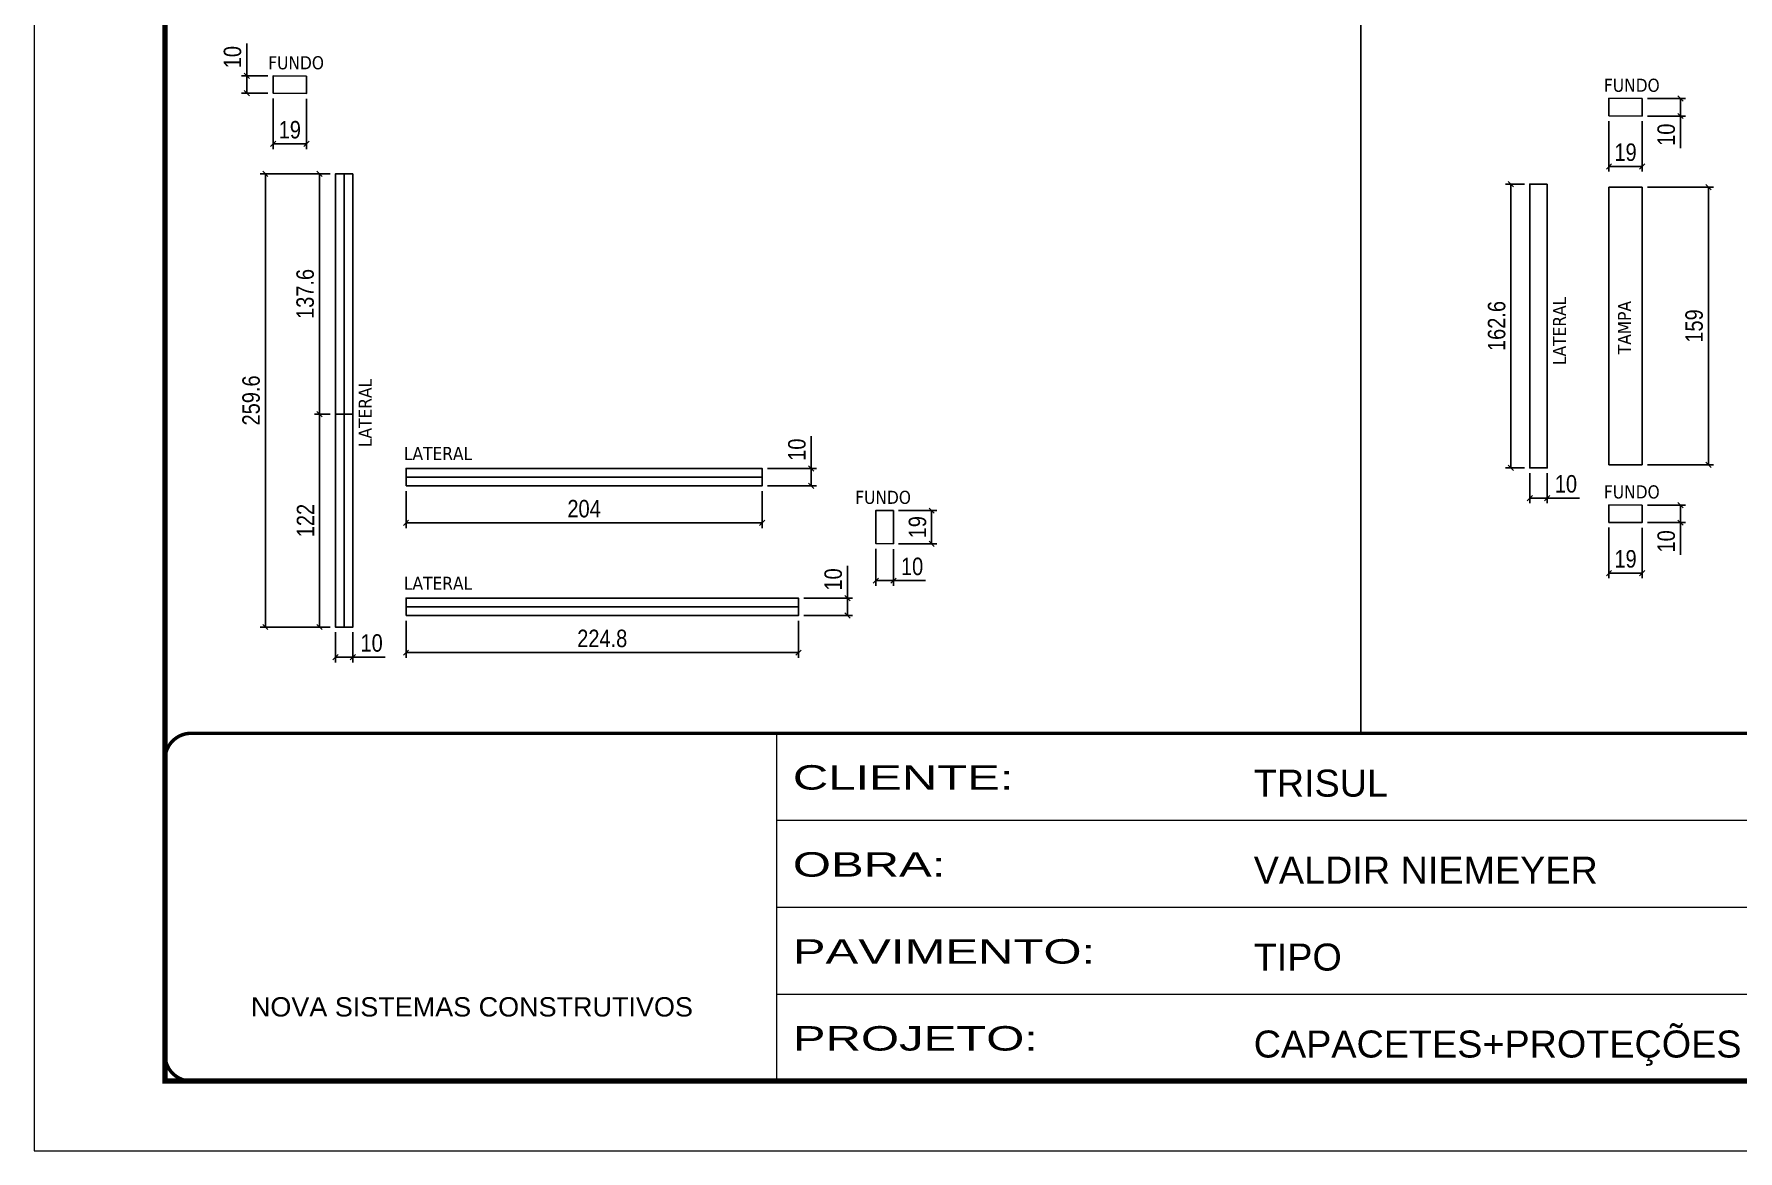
# Model space of a CAD drawing. Extents: x 2451 to 8691, y 515 to 3859.
# Drawn here: x 7206 to 8183, y 1663 to 2303 of the extents above; entities that cross this region are included whole.
import ezdxf

# ---------------------------------------------------------------- set-up
doc = ezdxf.new("R2010")
doc.units = 0
doc.linetypes.add('CONTINUO', pattern=[0])
doc.linetypes.add('DASHED', pattern=[0.75, 0.5, -0.25])
for name, color, linetype in [('COTA', 241, 'Continuous'), ('Painéis', 200, 'Continuous'), ('SARR_2.2x10', 60, 'Continuous'), ('texto', 7, 'Continuous')]:
    doc.layers.add(name, color=color, linetype=linetype)
doc.layers.add('Folhas', color=255, linetype='Continuous', lineweight=9)
doc.layers.add('SARRAFO DE PRESSAO', color=251, linetype='DASHED', lineweight=9)
doc.styles.add('ARIAL', font='arial.ttf')
doc.styles.add('COTA TECNICA', font='techl___.ttf', dxfattribs={"height": 10})
doc.styles.get("Standard").update_dxf_attribs({"font": 'arial.ttf'})
doc.styles.add('Tecnologia', font='')
doc.styles.get('Tecnologia').set_extended_font_data('Forgotten Futurist')
doc.dimstyles.new('PAINEL', dxfattribs={"dimtxt": 10, "dimasz": 3, "dimexe": 3, "dimexo": 3, "dimgap": 3, "dimtad": 1, "dimdec": 1, "dimzin": 12, "dimdsep": 46, "dimtxsty": 'COTA TECNICA', "dimblk1": 'OBLIQUE', "dimblk2": 'OBLIQUE', "dimsah": 1, "dimcen": 0.9, "dimclrd": 4, "dimclre": 4, "dimclrt": 240, "dimadec": 1, "dimazin": 3, "dimtfac": 1, "dimtdec": 1, "dimtmove": 0, "dimatfit": 3, "dimfxl": 1, "dimtolj": 1, "dimtzin": 12, "dimarcsym": 0})

# ---------------------------------------------------------------- blocks, each defined once
blk = doc.blocks.new('9999999999')
at = {"color": 30, "linetype": 'CONTINUO'}
for p, q in [((98564.56, 34230.21), (98564.56, 34429.45)), ((98564.56, 34379.64), (99583.98, 34379.64)), ((98564.56, 34329.83), (99487.98, 34329.83)), ((98564.56, 34280.02), (99487.98, 34280.02))]:
    blk.add_line(p, q, dxfattribs=at)
at = {"color": 30, "linetype": 'CONTINUO', "const_width": 2}
blk.add_lwpolyline([(99583.98, 34230.21), (99583.98, 34414.45, 0.414214), (99568.98, 34429.45), (98228.98, 34429.45, 0.414214), (98213.98, 34414.45), (98213.98, 34245.21, 0.414214), (98228.98, 34230.21), (99583.98, 34230.21)], format="xyb", dxfattribs=at)
at = {"layer": 'Folhas'}
blk.add_lwpolyline([(98138.98, 34190.21), (99623.98, 34190.21), (99623.98, 35240.21), (98138.98, 35240.21)], close=True, dxfattribs=at)
at = {"layer": 'Folhas', "color": 30, "const_width": 3}
blk.add_lwpolyline([(98213.98, 34230.21), (99583.98, 34230.21), (99583.98, 35200.21), (98213.98, 35200.21)], close=True, dxfattribs=at)
at = {"color": 7, "linetype": 'Continuous', "ltscale": 5, "style": 'ARIAL'}
for s, height, p in [('TRISUL', 15.483, (98837.68, 34393.13)), ('VALDIR NIEMEYER', 15.4829, (98837.68, 34343.32)), ('TIPO', 15.483, (98837.68, 34293.51)), ('NOVA SISTEMAS CONSTRUTIVOS', 11.0592, (98263.19, 34267.21)), ('CAPACETES+PROTEÇÕES ELEVADORES+CAMINHO DE LAJE', 15.4829, (98837.68, 34243.7))]:
    blk.add_text(s, height=height, dxfattribs=at).set_placement(p)
at = {"layer": 'Folhas', "color": 7, "style": 'Tecnologia', "width": 1.5}
for s, p in [('CLIENTE:', (98573.65, 34397.17)), ('OBRA:', (98573.65, 34347.31)), ('PAVIMENTO:', (98573.65, 34297.5)), ('PROJETO:', (98573.65, 34247.69))]:
    blk.add_text(s, height=14, dxfattribs=at).set_placement(p)
blk = doc.blocks.new('_Oblique')
at = {"color": 0, "linetype": 'ByBlock', "lineweight": -2}
blk.add_line((-0.5, -0.5), (0.5, 0.5), dxfattribs=at)
blk = doc.blocks.new('*D340')
at = {"layer": 'Defpoints', "color": 4, "linetype": 'ByBlock', "lineweight": -2, "transparency": 16777216}
for p, q in [((7379.09, 1960.2), (7379.09, 1942.91)), ((7389.09, 1960.2), (7389.09, 1942.91)), ((7379.09, 1945.91), (7389.09, 1945.91)), ((7389.09, 1945.91), (7407.52, 1945.91))]:
    blk.add_line(p, q, dxfattribs=at)
at = {"layer": 'Defpoints', "color": 0, "linetype": 'ByBlock', "transparency": 16777216}
for p in [(7379.09, 1963.2), (7389.09, 1963.2), (7389.09, 1945.91)]:
    blk.add_point(p, dxfattribs=at)
at = {"layer": 'Defpoints', "color": 4, "linetype": 'ByBlock', "lineweight": -2, "transparency": 16777216, "xscale": 3, "yscale": 3, "zscale": 3, "rotation": 180}
blk.add_blockref('_Oblique', (7379.09, 1945.91), dxfattribs=at)
at = {"layer": 'Defpoints', "color": 4, "linetype": 'ByBlock', "lineweight": -2, "transparency": 16777216, "xscale": 3, "yscale": 3, "zscale": 3}
blk.add_blockref('_Oblique', (7389.09, 1945.91), dxfattribs=at)
at = {"layer": 'Defpoints', "color": 240, "linetype": 'ByBlock', "transparency": 16777216, "insert": (7399.81, 1954.01), "char_height": 10, "attachment_point": 5, "style": 'COTA TECNICA'}
blk.add_mtext('\\A1;10', dxfattribs=at)
blk = doc.blocks.new('*D341')
at = {"layer": 'COTA', "color": 4, "linetype": 'ByBlock', "lineweight": -2, "transparency": 16777216}
for p, q in [((7376.09, 2222.8), (7335.95, 2222.8)), ((7338.95, 1963.2), (7338.95, 2222.8)), ((7376.09, 1963.2), (7335.95, 1963.2))]:
    blk.add_line(p, q, dxfattribs=at)
at = {"layer": 'Defpoints', "color": 0, "linetype": 'ByBlock', "transparency": 16777216}
for p in [(7338.95, 2222.8), (7379.09, 2222.8), (7379.09, 1963.2)]:
    blk.add_point(p, dxfattribs=at)
at = {"layer": 'COTA', "color": 4, "linetype": 'ByBlock', "lineweight": -2, "transparency": 16777216, "xscale": 3, "yscale": 3, "zscale": 3}
for p, rotation in [((7338.95, 2222.8), 90), ((7338.95, 1963.2), 270)]:
    blk.add_blockref('_Oblique', p, dxfattribs=dict(at, rotation=rotation))
at = {"layer": 'COTA', "color": 240, "linetype": 'ByBlock', "transparency": 16777216, "insert": (7330.81, 2093), "char_height": 10, "attachment_point": 5, "rotation": 90, "style": 'COTA TECNICA'}
blk.add_mtext('\\A1;259.6', dxfattribs=at)
blk = doc.blocks.new('*D342')
at = {"layer": 'COTA', "color": 4, "linetype": 'ByBlock', "lineweight": -2, "transparency": 16777216}
for p, q in [((7376.09, 2085.2), (7367, 2085.2)), ((7370, 1963.2), (7370, 2085.2)), ((7376.09, 1963.2), (7367, 1963.2))]:
    blk.add_line(p, q, dxfattribs=at)
at = {"layer": 'Defpoints', "color": 0, "linetype": 'ByBlock', "transparency": 16777216}
for p in [(7370, 2085.2), (7379.09, 2085.2), (7379.09, 1963.2)]:
    blk.add_point(p, dxfattribs=at)
at = {"layer": 'COTA', "color": 4, "linetype": 'ByBlock', "lineweight": -2, "transparency": 16777216, "xscale": 3, "yscale": 3, "zscale": 3}
for p, rotation in [((7370, 2085.2), 90), ((7370, 1963.2), 270)]:
    blk.add_blockref('_Oblique', p, dxfattribs=dict(at, rotation=rotation))
at = {"layer": 'COTA', "color": 240, "linetype": 'ByBlock', "transparency": 16777216, "insert": (7361.94, 2024.2), "char_height": 10, "attachment_point": 5, "rotation": 90, "style": 'COTA TECNICA'}
blk.add_mtext('\\A1;122', dxfattribs=at)
blk = doc.blocks.new('*D343')
at = {"layer": 'COTA', "color": 4, "linetype": 'ByBlock', "lineweight": -2, "transparency": 16777216}
for p, q in [((7376.09, 2222.8), (7367, 2222.8)), ((7370, 2085.2), (7370, 2222.8)), ((7376.09, 2085.2), (7367, 2085.2))]:
    blk.add_line(p, q, dxfattribs=at)
at = {"layer": 'Defpoints', "color": 0, "linetype": 'ByBlock', "transparency": 16777216}
for p in [(7370, 2222.8), (7379.09, 2222.8), (7379.09, 2085.2)]:
    blk.add_point(p, dxfattribs=at)
at = {"layer": 'COTA', "color": 4, "linetype": 'ByBlock', "lineweight": -2, "transparency": 16777216, "xscale": 3, "yscale": 3, "zscale": 3}
for p, rotation in [((7370, 2222.8), 90), ((7370, 2085.2), 270)]:
    blk.add_blockref('_Oblique', p, dxfattribs=dict(at, rotation=rotation))
at = {"layer": 'COTA', "color": 240, "linetype": 'ByBlock', "transparency": 16777216, "insert": (7361.78, 2154), "char_height": 10, "attachment_point": 5, "rotation": 90, "style": 'COTA TECNICA'}
blk.add_mtext('\\A1;137.6', dxfattribs=at)
blk = doc.blocks.new('*D344')
at = {"layer": 'Defpoints', "color": 4, "linetype": 'ByBlock', "lineweight": -2, "transparency": 16777216}
for p, q in [((7343.45, 2265.95), (7343.45, 2236.94)), ((7362.45, 2265.81), (7362.45, 2236.94)), ((7343.45, 2239.94), (7362.45, 2239.94))]:
    blk.add_line(p, q, dxfattribs=at)
at = {"layer": 'Defpoints', "color": 0, "linetype": 'ByBlock', "transparency": 16777216}
for p in [(7343.45, 2268.95), (7362.45, 2268.81), (7362.45, 2239.94)]:
    blk.add_point(p, dxfattribs=at)
at = {"layer": 'Defpoints', "color": 4, "linetype": 'ByBlock', "lineweight": -2, "transparency": 16777216, "xscale": 3, "yscale": 3, "zscale": 3, "rotation": 180}
blk.add_blockref('_Oblique', (7343.45, 2239.94), dxfattribs=at)
at = {"layer": 'Defpoints', "color": 4, "linetype": 'ByBlock', "lineweight": -2, "transparency": 16777216, "xscale": 3, "yscale": 3, "zscale": 3}
blk.add_blockref('_Oblique', (7362.45, 2239.94), dxfattribs=at)
at = {"layer": 'Defpoints', "color": 240, "linetype": 'ByBlock', "transparency": 16777216, "insert": (7352.95, 2248.02), "char_height": 10, "attachment_point": 5, "style": 'COTA TECNICA'}
blk.add_mtext('\\A1;19', dxfattribs=at)
blk = doc.blocks.new('*D345')
at = {"layer": 'COTA', "color": 4, "linetype": 'ByBlock', "lineweight": -2, "transparency": 16777216}
for p, q in [((7419.53, 1966.75), (7419.53, 1945.53)), ((7644.33, 1966.75), (7644.33, 1945.53)), ((7644.33, 1948.53), (7419.53, 1948.53))]:
    blk.add_line(p, q, dxfattribs=at)
at = {"layer": 'Defpoints', "color": 0, "linetype": 'ByBlock', "transparency": 16777216}
for p in [(7419.53, 1969.75), (7644.33, 1969.75), (7419.53, 1948.53)]:
    blk.add_point(p, dxfattribs=at)
at = {"layer": 'COTA', "color": 4, "linetype": 'ByBlock', "lineweight": -2, "transparency": 16777216, "xscale": 3, "yscale": 3, "zscale": 3, "rotation": 180}
blk.add_blockref('_Oblique', (7419.53, 1948.53), dxfattribs=at)
at = {"layer": 'COTA', "color": 4, "linetype": 'ByBlock', "lineweight": -2, "transparency": 16777216, "xscale": 3, "yscale": 3, "zscale": 3}
blk.add_blockref('_Oblique', (7644.33, 1948.53), dxfattribs=at)
at = {"layer": 'COTA', "color": 240, "linetype": 'ByBlock', "transparency": 16777216, "insert": (7531.93, 1956.62), "char_height": 10, "attachment_point": 5, "style": 'COTA TECNICA'}
blk.add_mtext('\\A1;224.8', dxfattribs=at)
blk = doc.blocks.new('*D346')
at = {"layer": 'COTA', "color": 4, "linetype": 'ByBlock', "lineweight": -2, "transparency": 16777216}
for p, q in [((7328.26, 2278.95), (7328.26, 2297.38)), ((7340.45, 2278.95), (7325.26, 2278.95)), ((7328.26, 2268.95), (7328.26, 2278.95)), ((7340.45, 2268.95), (7325.26, 2268.95))]:
    blk.add_line(p, q, dxfattribs=at)
at = {"layer": 'Defpoints', "color": 0, "linetype": 'ByBlock', "transparency": 16777216}
for p in [(7328.26, 2278.95), (7343.45, 2278.95), (7343.45, 2268.95)]:
    blk.add_point(p, dxfattribs=at)
at = {"layer": 'COTA', "color": 4, "linetype": 'ByBlock', "lineweight": -2, "transparency": 16777216, "xscale": 3, "yscale": 3, "zscale": 3}
for p, rotation in [((7328.26, 2278.95), 90), ((7328.26, 2268.95), 270)]:
    blk.add_blockref('_Oblique', p, dxfattribs=dict(at, rotation=rotation))
at = {"layer": 'COTA', "color": 240, "linetype": 'ByBlock', "transparency": 16777216, "insert": (7320.15, 2289.66), "char_height": 10, "attachment_point": 5, "rotation": 90, "style": 'COTA TECNICA'}
blk.add_mtext('\\A1;10', dxfattribs=at)
blk = doc.blocks.new('*D347')
at = {"layer": 'COTA', "color": 4, "linetype": 'ByBlock', "lineweight": -2, "transparency": 16777216}
for p, q in [((7672.38, 1979.75), (7672.38, 1998.18)), ((7647.33, 1979.75), (7675.38, 1979.75)), ((7672.38, 1969.75), (7672.38, 1979.75)), ((7647.33, 1969.75), (7675.38, 1969.75))]:
    blk.add_line(p, q, dxfattribs=at)
at = {"layer": 'Defpoints', "color": 0, "linetype": 'ByBlock', "transparency": 16777216}
for p in [(7644.33, 1979.75), (7672.38, 1979.75), (7644.33, 1969.75)]:
    blk.add_point(p, dxfattribs=at)
at = {"layer": 'COTA', "color": 4, "linetype": 'ByBlock', "lineweight": -2, "transparency": 16777216, "xscale": 3, "yscale": 3, "zscale": 3}
for p, rotation in [((7672.38, 1979.75), 90), ((7672.38, 1969.75), 270)]:
    blk.add_blockref('_Oblique', p, dxfattribs=dict(at, rotation=rotation))
at = {"layer": 'COTA', "color": 240, "linetype": 'ByBlock', "transparency": 16777216, "insert": (7664.28, 1990.47), "char_height": 10, "attachment_point": 5, "rotation": 90, "style": 'COTA TECNICA'}
blk.add_mtext('\\A1;10', dxfattribs=at)
blk = doc.blocks.new('*D348')
at = {"layer": 'COTA', "color": 4, "linetype": 'ByBlock', "lineweight": -2, "transparency": 16777216}
for p, q in [((7419.53, 2041.07), (7419.53, 2019.85)), ((7623.53, 2041.07), (7623.53, 2019.85)), ((7623.53, 2022.85), (7419.53, 2022.85))]:
    blk.add_line(p, q, dxfattribs=at)
at = {"layer": 'Defpoints', "color": 0, "linetype": 'ByBlock', "transparency": 16777216}
for p in [(7419.53, 2044.07), (7623.53, 2044.07), (7419.53, 2022.85)]:
    blk.add_point(p, dxfattribs=at)
at = {"layer": 'COTA', "color": 4, "linetype": 'ByBlock', "lineweight": -2, "transparency": 16777216, "xscale": 3, "yscale": 3, "zscale": 3, "rotation": 180}
blk.add_blockref('_Oblique', (7419.53, 2022.85), dxfattribs=at)
at = {"layer": 'COTA', "color": 4, "linetype": 'ByBlock', "lineweight": -2, "transparency": 16777216, "xscale": 3, "yscale": 3, "zscale": 3}
blk.add_blockref('_Oblique', (7623.53, 2022.85), dxfattribs=at)
at = {"layer": 'COTA', "color": 240, "linetype": 'ByBlock', "transparency": 16777216, "insert": (7521.53, 2030.95), "char_height": 10, "attachment_point": 5, "style": 'COTA TECNICA'}
blk.add_mtext('\\A1;204', dxfattribs=at)
blk = doc.blocks.new('*D349')
at = {"layer": 'COTA', "color": 4, "linetype": 'ByBlock', "lineweight": -2, "transparency": 16777216}
for p, q in [((7651.58, 2054.07), (7651.58, 2072.5)), ((7626.53, 2054.07), (7654.58, 2054.07)), ((7651.58, 2044.07), (7651.58, 2054.07)), ((7626.53, 2044.07), (7654.58, 2044.07))]:
    blk.add_line(p, q, dxfattribs=at)
at = {"layer": 'Defpoints', "color": 0, "linetype": 'ByBlock', "transparency": 16777216}
for p in [(7623.53, 2054.07), (7651.58, 2054.07), (7623.53, 2044.07)]:
    blk.add_point(p, dxfattribs=at)
at = {"layer": 'COTA', "color": 4, "linetype": 'ByBlock', "lineweight": -2, "transparency": 16777216, "xscale": 3, "yscale": 3, "zscale": 3}
for p, rotation in [((7651.58, 2054.07), 90), ((7651.58, 2044.07), 270)]:
    blk.add_blockref('_Oblique', p, dxfattribs=dict(at, rotation=rotation))
at = {"layer": 'COTA', "color": 240, "linetype": 'ByBlock', "transparency": 16777216, "insert": (7643.48, 2064.79), "char_height": 10, "attachment_point": 5, "rotation": 90, "style": 'COTA TECNICA'}
blk.add_mtext('\\A1;10', dxfattribs=at)
blk = doc.blocks.new('*D354')
at = {"layer": 'Defpoints', "color": 4, "linetype": 'ByBlock', "lineweight": -2, "transparency": 16777216}
for p, q in [((7701.72, 2029.87), (7723.65, 2029.87)), ((7720.65, 2029.87), (7720.65, 2010.87)), ((7701.72, 2010.87), (7723.65, 2010.87))]:
    blk.add_line(p, q, dxfattribs=at)
at = {"layer": 'Defpoints', "color": 0, "linetype": 'ByBlock', "transparency": 16777216}
for p in [(7698.72, 2029.87), (7698.72, 2010.87), (7720.65, 2010.87)]:
    blk.add_point(p, dxfattribs=at)
at = {"layer": 'Defpoints', "color": 4, "linetype": 'ByBlock', "lineweight": -2, "transparency": 16777216, "xscale": 3, "yscale": 3, "zscale": 3}
for p, rotation in [((7720.65, 2029.87), 90), ((7720.65, 2010.87), 270)]:
    blk.add_blockref('_Oblique', p, dxfattribs=dict(at, rotation=rotation))
at = {"layer": 'Defpoints', "color": 240, "linetype": 'ByBlock', "transparency": 16777216, "insert": (7712.56, 2020.37), "char_height": 10, "attachment_point": 5, "rotation": 90, "style": 'COTA TECNICA'}
blk.add_mtext('\\A1;19', dxfattribs=at)
blk = doc.blocks.new('*D355')
at = {"layer": 'Defpoints', "color": 4, "linetype": 'ByBlock', "lineweight": -2, "transparency": 16777216}
for p, q in [((7688.73, 2008), (7688.73, 1986.78)), ((7698.72, 2007.87), (7698.72, 1986.78)), ((7688.73, 1989.78), (7698.72, 1989.78)), ((7698.72, 1989.78), (7717.15, 1989.78))]:
    blk.add_line(p, q, dxfattribs=at)
at = {"layer": 'Defpoints', "color": 0, "linetype": 'ByBlock', "transparency": 16777216}
for p in [(7688.73, 2011), (7698.72, 2010.87), (7698.72, 1989.78)]:
    blk.add_point(p, dxfattribs=at)
at = {"layer": 'Defpoints', "color": 4, "linetype": 'ByBlock', "lineweight": -2, "transparency": 16777216, "xscale": 3, "yscale": 3, "zscale": 3, "rotation": 180}
blk.add_blockref('_Oblique', (7688.73, 1989.78), dxfattribs=at)
at = {"layer": 'Defpoints', "color": 4, "linetype": 'ByBlock', "lineweight": -2, "transparency": 16777216, "xscale": 3, "yscale": 3, "zscale": 3}
blk.add_blockref('_Oblique', (7698.72, 1989.78), dxfattribs=at)
at = {"layer": 'Defpoints', "color": 240, "linetype": 'ByBlock', "transparency": 16777216, "insert": (7709.44, 1997.88), "char_height": 10, "attachment_point": 5, "style": 'COTA TECNICA'}
blk.add_mtext('\\A1;10', dxfattribs=at)
blk = doc.blocks.new('*D507')
at = {"layer": 'COTA', "color": 4, "linetype": 'ByBlock', "lineweight": -2, "transparency": 16777216}
for p, q in [((8130.66, 2215.13), (8168.62, 2215.13)), ((8165.62, 2215.13), (8165.62, 2056.16)), ((8130.66, 2056.16), (8168.62, 2056.16))]:
    blk.add_line(p, q, dxfattribs=at)
at = {"layer": 'Defpoints', "color": 0, "linetype": 'ByBlock', "transparency": 16777216}
for p in [(8127.66, 2215.13), (8127.66, 2056.16), (8165.62, 2056.16)]:
    blk.add_point(p, dxfattribs=at)
at = {"layer": 'COTA', "color": 4, "linetype": 'ByBlock', "lineweight": -2, "transparency": 16777216, "xscale": 3, "yscale": 3, "zscale": 3}
for p, rotation in [((8165.62, 2215.13), 90), ((8165.62, 2056.16), 270)]:
    blk.add_blockref('_Oblique', p, dxfattribs=dict(at, rotation=rotation))
at = {"layer": 'COTA', "color": 240, "linetype": 'ByBlock', "transparency": 16777216, "insert": (8157.48, 2135.64), "char_height": 10, "attachment_point": 5, "rotation": 90, "style": 'COTA TECNICA'}
blk.add_mtext('\\A1;159', dxfattribs=at)
blk = doc.blocks.new('*D508')
at = {"layer": 'Defpoints', "color": 4, "linetype": 'ByBlock', "lineweight": -2, "transparency": 16777216}
for p, q in [((8063.29, 2051.36), (8063.29, 2034.07)), ((8073.29, 2051.36), (8073.29, 2034.07)), ((8063.29, 2037.07), (8073.29, 2037.07)), ((8073.29, 2037.07), (8091.72, 2037.07))]:
    blk.add_line(p, q, dxfattribs=at)
at = {"layer": 'Defpoints', "color": 0, "linetype": 'ByBlock', "transparency": 16777216}
for p in [(8063.29, 2054.36), (8073.29, 2054.36), (8073.29, 2037.07)]:
    blk.add_point(p, dxfattribs=at)
at = {"layer": 'Defpoints', "color": 4, "linetype": 'ByBlock', "lineweight": -2, "transparency": 16777216, "xscale": 3, "yscale": 3, "zscale": 3, "rotation": 180}
blk.add_blockref('_Oblique', (8063.29, 2037.07), dxfattribs=at)
at = {"layer": 'Defpoints', "color": 4, "linetype": 'ByBlock', "lineweight": -2, "transparency": 16777216, "xscale": 3, "yscale": 3, "zscale": 3}
blk.add_blockref('_Oblique', (8073.29, 2037.07), dxfattribs=at)
at = {"layer": 'Defpoints', "color": 240, "linetype": 'ByBlock', "transparency": 16777216, "insert": (8084.01, 2045.17), "char_height": 10, "attachment_point": 5, "style": 'COTA TECNICA'}
blk.add_mtext('\\A1;10', dxfattribs=at)
blk = doc.blocks.new('*D509')
at = {"layer": 'Defpoints', "color": 4, "linetype": 'ByBlock', "lineweight": -2, "transparency": 16777216}
for p, q in [((8060.29, 2216.93), (8049.46, 2216.93)), ((8052.46, 2216.93), (8052.46, 2054.36)), ((8060.29, 2054.36), (8049.46, 2054.36))]:
    blk.add_line(p, q, dxfattribs=at)
at = {"layer": 'Defpoints', "color": 0, "linetype": 'ByBlock', "transparency": 16777216}
for p in [(8063.29, 2216.93), (8052.46, 2054.36), (8063.29, 2054.36)]:
    blk.add_point(p, dxfattribs=at)
at = {"layer": 'Defpoints', "color": 4, "linetype": 'ByBlock', "lineweight": -2, "transparency": 16777216, "xscale": 3, "yscale": 3, "zscale": 3}
for p, rotation in [((8052.46, 2216.93), 90), ((8052.46, 2054.36), 270)]:
    blk.add_blockref('_Oblique', p, dxfattribs=dict(at, rotation=rotation))
at = {"layer": 'Defpoints', "color": 240, "linetype": 'ByBlock', "transparency": 16777216, "insert": (8044.36, 2135.64), "char_height": 10, "attachment_point": 5, "rotation": 90, "style": 'COTA TECNICA'}
blk.add_mtext('\\A1;162.6', dxfattribs=at)
blk = doc.blocks.new('*D512')
at = {"layer": 'Defpoints', "color": 4, "linetype": 'ByBlock', "lineweight": -2, "transparency": 16777216}
for p, q in [((8130.65, 2265.92), (8152.58, 2265.92)), ((8149.58, 2265.92), (8149.58, 2255.92)), ((8130.65, 2255.92), (8152.58, 2255.92)), ((8149.58, 2255.92), (8149.58, 2237.49))]:
    blk.add_line(p, q, dxfattribs=at)
at = {"layer": 'Defpoints', "color": 0, "linetype": 'ByBlock', "transparency": 16777216}
for p in [(8127.65, 2265.92), (8127.65, 2255.92), (8149.58, 2255.92)]:
    blk.add_point(p, dxfattribs=at)
at = {"layer": 'Defpoints', "color": 4, "linetype": 'ByBlock', "lineweight": -2, "transparency": 16777216, "xscale": 3, "yscale": 3, "zscale": 3}
for p, rotation in [((8149.58, 2265.92), 90), ((8149.58, 2255.92), 270)]:
    blk.add_blockref('_Oblique', p, dxfattribs=dict(at, rotation=rotation))
at = {"layer": 'Defpoints', "color": 240, "linetype": 'ByBlock', "transparency": 16777216, "insert": (8141.48, 2245.21), "char_height": 10, "attachment_point": 5, "rotation": 90, "style": 'COTA TECNICA'}
blk.add_mtext('\\A1;10', dxfattribs=at)
blk = doc.blocks.new('*D513')
at = {"layer": 'Defpoints', "color": 4, "linetype": 'ByBlock', "lineweight": -2, "transparency": 16777216}
for p, q in [((8108.66, 2253.06), (8108.66, 2224.05)), ((8127.65, 2252.92), (8127.65, 2224.05)), ((8108.66, 2227.05), (8127.65, 2227.05))]:
    blk.add_line(p, q, dxfattribs=at)
at = {"layer": 'Defpoints', "color": 0, "linetype": 'ByBlock', "transparency": 16777216}
for p in [(8108.66, 2256.06), (8127.65, 2255.92), (8127.65, 2227.05)]:
    blk.add_point(p, dxfattribs=at)
at = {"layer": 'Defpoints', "color": 4, "linetype": 'ByBlock', "lineweight": -2, "transparency": 16777216, "xscale": 3, "yscale": 3, "zscale": 3, "rotation": 180}
blk.add_blockref('_Oblique', (8108.66, 2227.05), dxfattribs=at)
at = {"layer": 'Defpoints', "color": 4, "linetype": 'ByBlock', "lineweight": -2, "transparency": 16777216, "xscale": 3, "yscale": 3, "zscale": 3}
blk.add_blockref('_Oblique', (8127.65, 2227.05), dxfattribs=at)
at = {"layer": 'Defpoints', "color": 240, "linetype": 'ByBlock', "transparency": 16777216, "insert": (8118.15, 2235.13), "char_height": 10, "attachment_point": 5, "style": 'COTA TECNICA'}
blk.add_mtext('\\A1;19', dxfattribs=at)
blk = doc.blocks.new('*D514')
at = {"layer": 'Defpoints', "color": 4, "linetype": 'ByBlock', "lineweight": -2, "transparency": 16777216}
for p, q in [((8130.65, 2032.99), (8152.58, 2032.99)), ((8149.58, 2032.99), (8149.58, 2022.99)), ((8130.65, 2022.99), (8152.58, 2022.99)), ((8149.58, 2022.99), (8149.58, 2004.56))]:
    blk.add_line(p, q, dxfattribs=at)
at = {"layer": 'Defpoints', "color": 0, "linetype": 'ByBlock', "transparency": 16777216}
for p in [(8127.65, 2032.99), (8127.65, 2022.99), (8149.58, 2022.99)]:
    blk.add_point(p, dxfattribs=at)
at = {"layer": 'Defpoints', "color": 4, "linetype": 'ByBlock', "lineweight": -2, "transparency": 16777216, "xscale": 3, "yscale": 3, "zscale": 3}
for p, rotation in [((8149.58, 2032.99), 90), ((8149.58, 2022.99), 270)]:
    blk.add_blockref('_Oblique', p, dxfattribs=dict(at, rotation=rotation))
at = {"layer": 'Defpoints', "color": 240, "linetype": 'ByBlock', "transparency": 16777216, "insert": (8141.48, 2012.28), "char_height": 10, "attachment_point": 5, "rotation": 90, "style": 'COTA TECNICA'}
blk.add_mtext('\\A1;10', dxfattribs=at)
blk = doc.blocks.new('*D515')
at = {"layer": 'Defpoints', "color": 4, "linetype": 'ByBlock', "lineweight": -2, "transparency": 16777216}
for p, q in [((8108.66, 2020.13), (8108.66, 1991.11)), ((8127.65, 2019.99), (8127.65, 1991.11)), ((8108.66, 1994.11), (8127.65, 1994.11))]:
    blk.add_line(p, q, dxfattribs=at)
at = {"layer": 'Defpoints', "color": 0, "linetype": 'ByBlock', "transparency": 16777216}
for p in [(8108.66, 2023.13), (8127.65, 2022.99), (8127.65, 1994.11)]:
    blk.add_point(p, dxfattribs=at)
at = {"layer": 'Defpoints', "color": 4, "linetype": 'ByBlock', "lineweight": -2, "transparency": 16777216, "xscale": 3, "yscale": 3, "zscale": 3, "rotation": 180}
blk.add_blockref('_Oblique', (8108.66, 1994.11), dxfattribs=at)
at = {"layer": 'Defpoints', "color": 4, "linetype": 'ByBlock', "lineweight": -2, "transparency": 16777216, "xscale": 3, "yscale": 3, "zscale": 3}
blk.add_blockref('_Oblique', (8127.65, 1994.11), dxfattribs=at)
at = {"layer": 'Defpoints', "color": 240, "linetype": 'ByBlock', "transparency": 16777216, "insert": (8118.15, 2002.2), "char_height": 10, "attachment_point": 5, "style": 'COTA TECNICA'}
blk.add_mtext('\\A1;19', dxfattribs=at)

msp = doc.modelspace()

# ---------------------------------------------------------------- linework, layer by layer
at = {"layer": 'COTA', "linetype": 'ByBlock'}
msp.add_line((7966.45, 2673.11), (7966.45, 1902.35), dxfattribs=at)
at = {"layer": 'Painéis'}
msp.add_line((7389.09, 2085.2), (7379.09, 2085.2), dxfattribs=at)
for points in [[(7362.45, 2278.81), (7343.45, 2278.95), (7343.45, 2268.95), (7362.45, 2268.81)], [(8127.65, 2265.92), (8108.66, 2266.06), (8108.66, 2256.06), (8127.65, 2255.92)], [(7389.09, 2222.8), (7379.09, 2222.8), (7379.09, 1963.2), (7389.09, 1963.2)], [(8073.29, 2216.93), (8063.29, 2216.93), (8063.29, 2054.36), (8073.29, 2054.36)], [(8127.66, 2056.16), (8108.66, 2056.16), (8108.66, 2215.13), (8127.66, 2215.13)], [(7419.53, 2044.07), (7623.53, 2044.07), (7623.53, 2054.07), (7419.53, 2054.07)], [(8127.65, 2032.99), (8108.66, 2033.13), (8108.66, 2023.13), (8127.65, 2022.99)], [(7698.72, 2029.87), (7688.73, 2030), (7688.73, 2011), (7698.72, 2010.87)], [(7419.53, 1969.75), (7644.33, 1969.75), (7644.33, 1979.75), (7419.53, 1979.75)]]:
    msp.add_lwpolyline(points, close=True, dxfattribs=at)
at = {"layer": 'SARR_2.2x10', "linetype": 'ByBlock'}
for p, q in [((7384.09, 1963.2), (7384.09, 2222.8)), ((7419.53, 2049.07), (7623.53, 2049.07)), ((7419.53, 1974.75), (7644.33, 1974.75))]:
    msp.add_line(p, q, dxfattribs=at)

# ---------------------------------------------------------------- block references
at = {"layer": 'SARRAFO DE PRESSAO', "color": 6, "linetype": 'ByBlock'}
msp.add_blockref('9999999999', (-90932.53, -32527.1), dxfattribs=at)

# ---------------------------------------------------------------- texts
at = {"layer": 'texto', "color": 0, "char_height": 7.5, "attachment_point": 5}
for s, insert in [('{\\fTahoma|b0|i0|c0|p34;\\C4;FUNDO}', (7356.55, 2286.37)), ('{\\fTahoma|b0|i0|c0|p34;\\C4;FUNDO}', (8121.75, 2273.48)), ('{\\fTahoma|b0|i0|c0|p34;\\C4;LATERAL}', (7437.86, 2062.61)), ('{\\fTahoma|b0|i0|c0|p34;\\C4;FUNDO}', (7692.82, 2037.43)), ('{\\fTahoma|b0|i0|c0|p34;\\C4;FUNDO}', (8121.75, 2040.55)), ('{\\fTahoma|b0|i0|c0|p34;\\C4;LATERAL}', (7437.86, 1988.29))]:
    msp.add_mtext(s, dxfattribs=dict(at, insert=insert))
at = {"layer": 'texto', "color": 0, "char_height": 7.5, "attachment_point": 5, "rotation": 90}
for s, insert in [('{\\fTahoma|b0|i0|c0|p34;\\C4;LATERAL}', (8080.31, 2132.83)), ('{\\fTahoma|b0|i0|c0|p34;\\C4;TAMPA}', (8117.53, 2134.72)), ('{\\fTahoma|b0|i0|c0|p34;\\C4;LATERAL}', (7396.11, 2085.8))]:
    msp.add_mtext(s, dxfattribs=dict(at, insert=insert))

# ---------------------------------------------------------------- dimensions: what is measured, and where the dimension line sits
at = {"layer": 'COTA', "linetype": 'ByBlock'}
for base, p1, p2, override, picture, middle in [((7328.26, 2278.95), (7343.45, 2268.95), (7343.45, 2278.95), {"dimarcsym": 2}, '*D346', (7320.15, 2289.66)), ((7338.95, 2222.8), (7379.09, 1963.2), (7379.09, 2222.8), {"dimarcsym": 2}, '*D341', (7330.81, 2093)), ((7370, 2222.8), (7379.09, 2085.2), (7379.09, 2222.8), {"dimtmove": 1, "dimarcsym": 2}, '*D343', (7361.78, 2154)), ((8165.62, 2056.16), (8127.66, 2215.13), (8127.66, 2056.16), {"dimarcsym": 2}, '*D507', (8157.48, 2135.64)), ((7370, 2085.2), (7379.09, 1963.2), (7379.09, 2085.2), {"dimarcsym": 2}, '*D342', (7361.94, 2024.2)), ((7651.58, 2054.07), (7623.53, 2044.07), (7623.53, 2054.07), {"dimarcsym": 2}, '*D349', (7643.48, 2064.79)), ((7672.38, 1979.75), (7644.33, 1969.75), (7644.33, 1979.75), {"dimarcsym": 2}, '*D347', (7664.28, 1990.47))]:
    dim = msp.add_linear_dim(base=base, p1=p1, p2=p2, angle=90, dimstyle='PAINEL', override=override, dxfattribs=at)
    dim.commit()
    dim.dimension.update_dxf_attribs({"geometry": picture, "text_midpoint": middle})
for base, p1, p2, picture, middle in [((7419.53, 2022.85), (7623.53, 2044.07), (7419.53, 2044.07), '*D348', (7521.53, 2030.95)), ((7419.53, 1948.53), (7644.33, 1969.75), (7419.53, 1969.75), '*D345', (7531.93, 1956.62))]:
    dim = msp.add_linear_dim(base=base, p1=p1, p2=p2, dimstyle='PAINEL', override={"dimarcsym": 2}, dxfattribs=at)
    dim.commit()
    dim.dimension.update_dxf_attribs({"geometry": picture, "text_midpoint": middle})
at = {"layer": 'Defpoints', "linetype": 'ByBlock'}
for base, p1, p2, picture, middle in [((7362.45, 2239.94), (7343.45, 2268.95), (7362.45, 2268.81), '*D344', (7352.95, 2248.02)), ((8127.65, 2227.05), (8108.66, 2256.06), (8127.65, 2255.92), '*D513', (8118.15, 2235.13)), ((8073.29, 2037.07), (8063.29, 2054.36), (8073.29, 2054.36), '*D508', (8084.01, 2045.17)), ((8127.65, 1994.11), (8108.66, 2023.13), (8127.65, 2022.99), '*D515', (8118.15, 2002.2)), ((7698.72, 1989.78), (7688.73, 2011), (7698.72, 2010.87), '*D355', (7709.44, 1997.88)), ((7389.09, 1945.91), (7379.09, 1963.2), (7389.09, 1963.2), '*D340', (7399.81, 1954.01))]:
    dim = msp.add_linear_dim(base=base, p1=p1, p2=p2, dimstyle='PAINEL', override={"dimarcsym": 2}, dxfattribs=at)
    dim.commit()
    dim.dimension.update_dxf_attribs({"geometry": picture, "text_midpoint": middle})
for base, p1, p2, picture, middle in [((8149.58, 2255.92), (8127.65, 2265.92), (8127.65, 2255.92), '*D512', (8141.48, 2245.21)), ((8052.46, 2054.36), (8063.29, 2216.93), (8063.29, 2054.36), '*D509', (8044.36, 2135.64)), ((7720.65, 2010.87), (7698.72, 2029.87), (7698.72, 2010.87), '*D354', (7712.56, 2020.37)), ((8149.58, 2022.99), (8127.65, 2032.99), (8127.65, 2022.99), '*D514', (8141.48, 2012.28))]:
    dim = msp.add_linear_dim(base=base, p1=p1, p2=p2, angle=90, dimstyle='PAINEL', override={"dimarcsym": 2}, dxfattribs=at)
    dim.commit()
    dim.dimension.update_dxf_attribs({"geometry": picture, "text_midpoint": middle})

doc.saveas('drawing.dxf')
